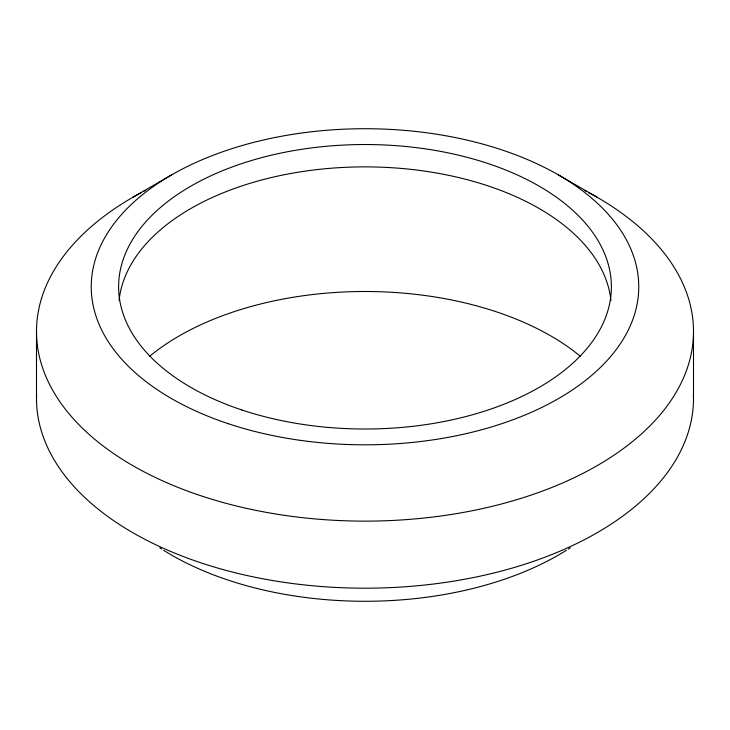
<?xml version="1.0" encoding="UTF-8"?>
<svg xmlns="http://www.w3.org/2000/svg" width="730" height="730" viewBox="0 0 730 730"><rect width="100%" height="100%" fill="white"/><g stroke="black" fill="none" stroke-linecap="round" stroke-linejoin="round"><path stroke-width="1.09" d="M132.714 197.365L171.431 175.008M558.569 175.008L597.286 197.365M693.5 331.475L693.5 398.525M36.5 331.475L36.5 398.525M570.194 547.847A273.75 158.045 0 0 1 568.314 549.07M566.407 550.274A273.75 158.045 0 0 1 163.593 550.274M161.686 549.07A273.75 158.045 0 0 1 159.806 547.847M149.723 356.204A262.8 151.731 0 0 1 580.277 356.204M588.581 192.519A328.5 189.654 0 0 1 600.115 463.924A328.5 189.654 0 0 1 129.885 463.924A328.5 189.654 0 0 1 141.419 192.519M143.399 191.47A328.5 189.654 0 0 1 145.389 190.43M584.611 190.43A328.5 189.654 0 0 1 586.601 191.47M693.409 394.145A328.5 189.654 0 0 1 365 588.188A328.5 189.654 0 0 1 36.591 394.145M119.072 300.532A246.375 142.24 0 0 1 365 166.878A246.375 142.24 0 0 1 610.928 300.532M241.812 409.959A246.375 142.24 0 0 0 611.375 286.771A246.375 142.24 0 0 0 241.812 163.584A246.375 142.24 0 0 0 241.812 409.959M228.125 423.646A273.75 158.045 0 0 0 638.75 286.771A273.75 158.045 0 0 0 228.125 149.896A273.75 158.045 0 0 0 228.125 423.646"/></g></svg>
